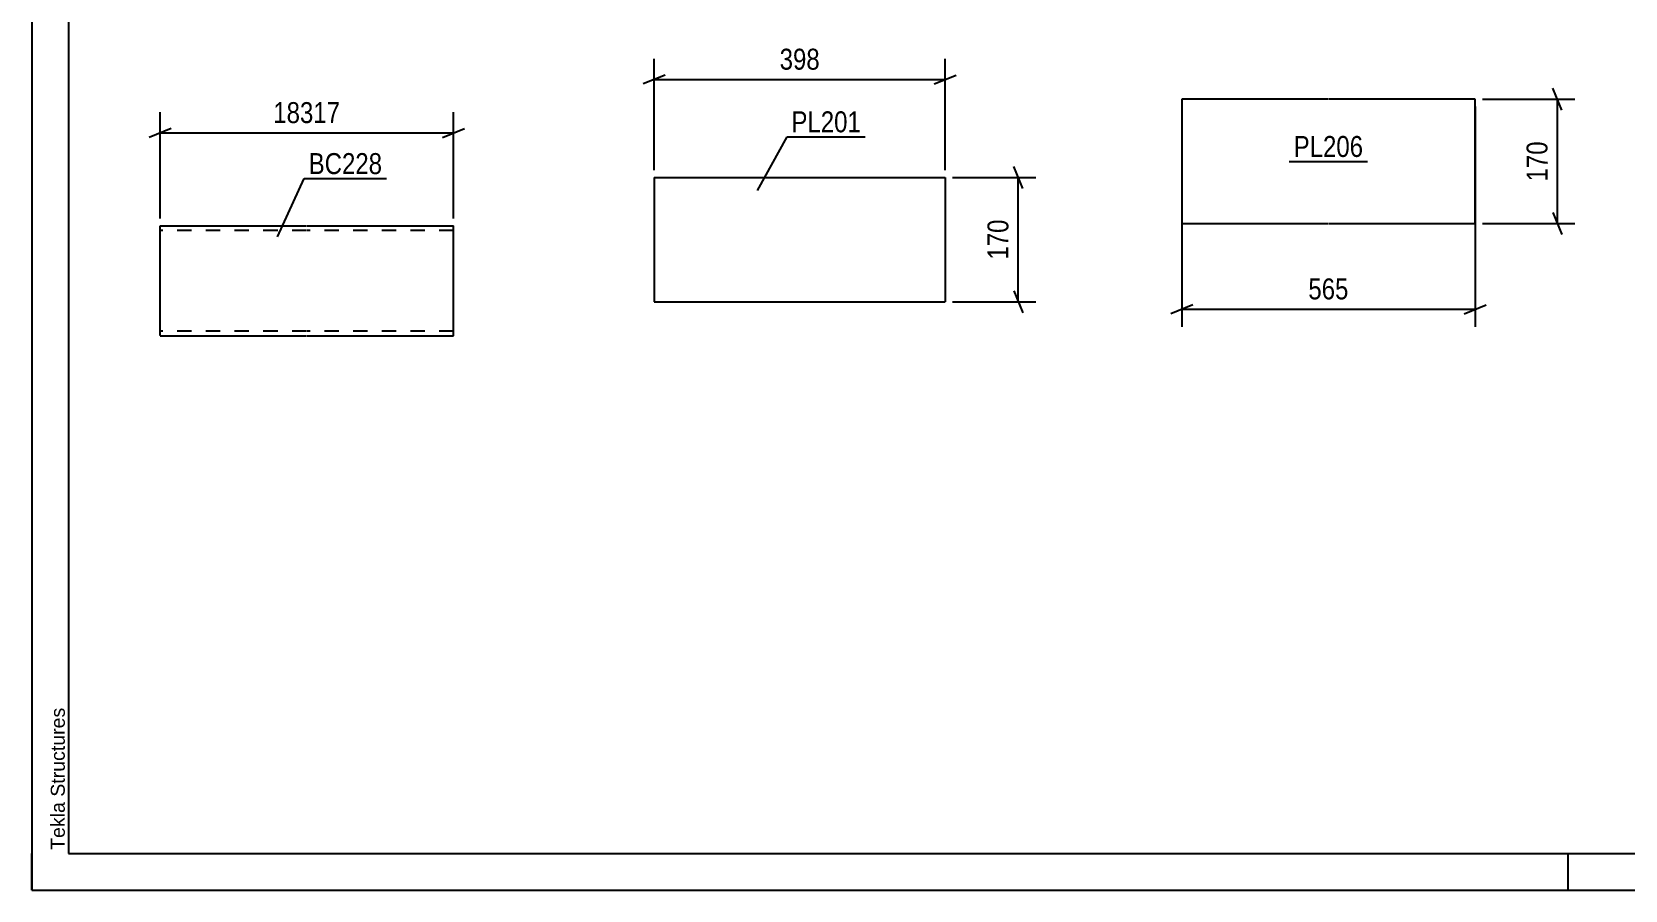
# Model space of a CAD drawing. Header units: millimetres. Extents: x 0 to 420, y 0 to 297.
# Drawn here: x 0 to 217.8, y 0 to 117.3 of the extents above; entities that cross this region are included whole.
import ezdxf

# ---------------------------------------------------------------- set-up
doc = ezdxf.new("R2010")
doc.units = ezdxf.units.MM
doc.linetypes.add('DXK_LINE_DOT2', pattern=[3.9198, 1.9599, -1.9599])
doc.styles.add('Arial', font='ARIAL.TTF', dxfattribs={"height": 0.2})
doc.styles.add('Arial Narrow', font='ARIALN.TTF', dxfattribs={"height": 0.2})

# ---------------------------------------------------------------- blocks, each defined once
blk = doc.blocks.new('Unknown-318464376-1115')
at = {"color": 5, "linetype": 'Continuous'}
for p, q in [((0, 297), (0, 0)), ((5, 292), (5, 5)), ((0, 0), (0, 5)), ((5, 5), (415, 5)), ((210, 0), (210, 5)), ((0, 0), (420, 0))]:
    blk.add_line(p, q, dxfattribs=at)
at = {"color": 174, "linetype": 'Continuous', "style": 'Arial'}
blk.add_text('Tekla Structures', height=1.9102, rotation=90, dxfattribs=at).set_placement((4.5, 5.5))
blk = doc.blocks.new('Part-318464376-2559 - 2543')
at = {"color": 2, "linetype": 'Continuous'}
for p, q in [((85.08, 97.42), (85.08, 80.42)), ((85.08, 97.42), (124.84, 97.42)), ((124.84, 97.42), (124.84, 80.42)), ((85.08, 80.42), (124.84, 80.42))]:
    blk.add_line(p, q, dxfattribs=at)
blk = doc.blocks.new('Part-318464376-2372 - 2350')
at = {"color": 2, "linetype": 'Continuous'}
for p, q in [((17.52, 75.87), (17.52, 90.78)), ((17.52, 90.78), (37.52, 90.78)), ((37.62, 90.78), (57.62, 90.78)), ((57.62, 75.78), (57.62, 90.78)), ((17.52, 75.87), (17.52, 75.78)), ((17.52, 75.78), (37.52, 75.78)), ((37.62, 75.78), (57.62, 75.78))]:
    blk.add_line(p, q, dxfattribs=at)
at = {"color": 7, "linetype": 'DXK_LINE_DOT2'}
for p, q in [((37.52, 90.18), (17.52, 90.18)), ((57.62, 90.18), (37.62, 90.18)), ((17.52, 76.38), (17.52, 76.42)), ((37.52, 76.38), (17.52, 76.38)), ((57.62, 76.38), (37.62, 76.38)), ((57.62, 76.38), (57.62, 76.42))]:
    blk.add_line(p, q, dxfattribs=at)
blk = doc.blocks.new('Part-318464376-2641 - 2627')
at = {"color": 2, "linetype": 'Continuous'}
for p, q in [((177.18, 108.11), (157.18, 108.11)), ((157.18, 108.11), (157.18, 91.11)), ((197.28, 108.11), (177.28, 108.11)), ((197.28, 91.11), (197.28, 108.11)), ((157.18, 91.11), (177.18, 91.11)), ((177.28, 91.11), (197.28, 91.11))]:
    blk.add_line(p, q, dxfattribs=at)
blk = doc.blocks.new('StraightDimension-318464376-2561 - 2543')
at = {"color": 7, "linetype": 'Continuous'}
for p, q in [((135.44, 95.92), (134.24, 98.92)), ((125.84, 97.42), (137.24, 97.42)), ((134.84, 80.42), (134.84, 97.42)), ((134.24, 81.92), (135.44, 78.92)), ((125.84, 80.42), (137.24, 80.42))]:
    blk.add_line(p, q, dxfattribs=at)
at = {"color": 0}
blk.add_wipeout([(134.09, 92.27), (129.89, 92.27), (129.89, 85.58), (134.09, 85.58)], dxfattribs=at)
at = {"color": 3, "style": 'Arial Narrow'}
blk.add_text('170', height=2.863, rotation=90.0002, dxfattribs=at).set_placement((133.49, 86.18))
blk = doc.blocks.new('StraightDimension-318464376-2572 - 2543')
at = {"color": 7, "linetype": 'Continuous'}
for p, q in [((85.08, 98.42), (85.08, 113.64)), ((124.84, 98.42), (124.84, 113.64)), ((86.58, 111.39), (83.58, 110.19)), ((123.34, 110.19), (126.34, 111.39)), ((85.08, 110.79), (124.84, 110.79))]:
    blk.add_line(p, q, dxfattribs=at)
at = {"color": 0}
blk.add_wipeout([(108.3, 111.54), (108.3, 115.74), (101.62, 115.74), (101.62, 111.54)], dxfattribs=at)
at = {"color": 3, "style": 'Arial Narrow'}
blk.add_text('398', height=2.863, dxfattribs=at).set_placement((102.22, 112.14))
blk = doc.blocks.new('StraightDimension-318464376-2379 - 2350')
at = {"color": 7, "linetype": 'Continuous'}
for p, q in [((17.52, 91.78), (17.52, 106.34)), ((57.62, 91.78), (57.62, 106.34)), ((19.02, 104.09), (16.02, 102.89)), ((17.52, 103.49), (57.62, 103.49)), ((56.12, 102.89), (59.12, 104.09))]:
    blk.add_line(p, q, dxfattribs=at)
at = {"color": 0}
blk.add_wipeout([(42.74, 104.24), (42.74, 108.44), (32.4, 108.44), (32.4, 104.24)], dxfattribs=at)
at = {"color": 3, "style": 'Arial Narrow'}
blk.add_text('18317', height=2.863, dxfattribs=at).set_placement((33, 104.84))
blk = doc.blocks.new('StraightDimension-318464376-2655 - 2627')
at = {"color": 7, "linetype": 'Continuous'}
for p, q in [((209.13, 106.61), (207.93, 109.61)), ((198.28, 108.11), (210.93, 108.11)), ((208.53, 91.11), (208.53, 108.11)), ((207.93, 92.61), (209.13, 89.61)), ((198.28, 91.11), (210.93, 91.11))]:
    blk.add_line(p, q, dxfattribs=at)
at = {"color": 0}
blk.add_wipeout([(207.78, 102.95), (203.58, 102.95), (203.58, 96.26), (207.78, 96.26)], dxfattribs=at)
at = {"color": 3, "style": 'Arial Narrow'}
blk.add_text('170', height=2.863, rotation=90.0002, dxfattribs=at).set_placement((207.18, 96.86))
blk = doc.blocks.new('StraightDimension-318464376-2644 - 2627')
at = {"color": 7, "linetype": 'Continuous'}
for p, q in [((157.18, 107.11), (157.18, 76.99)), ((197.28, 107.11), (197.28, 76.99)), ((158.68, 79.99), (155.68, 78.79)), ((157.18, 79.39), (197.28, 79.39)), ((195.78, 78.79), (198.78, 79.99))]:
    blk.add_line(p, q, dxfattribs=at)
at = {"color": 0}
blk.add_wipeout([(180.58, 80.14), (180.58, 84.34), (173.89, 84.34), (173.89, 80.14)], dxfattribs=at)
at = {"color": 3, "style": 'Arial Narrow'}
blk.add_text('565', height=2.863, dxfattribs=at).set_placement((174.49, 80.74))
blk = doc.blocks.new('Mark-318464376-2555 - 2543')
at = {"color": 0}
blk.add_wipeout([(113.33, 103.58), (113.33, 106.58), (103.83, 106.58), (103.83, 103.58)], dxfattribs=at)
blk.add_wipeout([(113.33, 103.58), (113.33, 106.58), (103.83, 106.58), (103.83, 103.58)], dxfattribs=at)
at = {"color": 30, "linetype": 'Continuous'}
for p, q in [((99.19, 95.62), (103.23, 102.98)), ((103.23, 102.98), (113.93, 102.98))]:
    blk.add_line(p, q, dxfattribs=at)
at = {"color": 3, "style": 'Arial Narrow'}
blk.add_text('PL201', height=2.863, dxfattribs=at).set_placement((103.83, 103.58))
blk = doc.blocks.new('Mark-318464376-2368 - 2350')
at = {"color": 0}
blk.add_wipeout([(47.88, 97.87), (47.88, 100.87), (37.84, 100.87), (37.84, 97.87)], dxfattribs=at)
blk.add_wipeout([(47.88, 97.87), (47.88, 100.87), (37.84, 100.87), (37.84, 97.87)], dxfattribs=at)
at = {"color": 30, "linetype": 'Continuous'}
for p, q in [((33.57, 89.3), (37.24, 97.27)), ((37.24, 97.27), (48.48, 97.27))]:
    blk.add_line(p, q, dxfattribs=at)
at = {"color": 3, "style": 'Arial Narrow'}
blk.add_text('BC228', height=2.863, dxfattribs=at).set_placement((37.84, 97.87))
blk = doc.blocks.new('Mark-318464376-2639 - 2627')
at = {"color": 0}
blk.add_wipeout([(181.99, 100.21), (181.99, 103.21), (172.48, 103.21), (172.48, 100.21)], dxfattribs=at)
blk.add_wipeout([(181.99, 100.21), (181.99, 103.21), (172.48, 103.21), (172.48, 100.21)], dxfattribs=at)
at = {"color": 30, "linetype": 'Continuous'}
blk.add_line((171.88, 99.61), (182.59, 99.61), dxfattribs=at)
at = {"color": 3, "style": 'Arial Narrow'}
blk.add_text('PL206', height=2.863, dxfattribs=at).set_placement((172.48, 100.21))

msp = doc.modelspace()

# ---------------------------------------------------------------- block references
for name in ['Unknown-318464376-1115', 'Part-318464376-2641 - 2627', 'Part-318464376-2559 - 2543', 'Part-318464376-2372 - 2350']:
    msp.add_blockref(name, (0, 0))

# ---------------------------------------------------------------- next in the draw order: block references
for name in ['StraightDimension-318464376-2655 - 2627', 'StraightDimension-318464376-2379 - 2350', 'StraightDimension-318464376-2561 - 2543']:
    msp.add_blockref(name, (0, 0))

# ---------------------------------------------------------------- next in the draw order: block references
for name in ['StraightDimension-318464376-2572 - 2543', 'StraightDimension-318464376-2644 - 2627', 'Mark-318464376-2368 - 2350']:
    msp.add_blockref(name, (0, 0))

# ---------------------------------------------------------------- next in the draw order: block references
for name in ['Mark-318464376-2555 - 2543', 'Mark-318464376-2639 - 2627']:
    msp.add_blockref(name, (0, 0))

doc.saveas('drawing.dxf')
